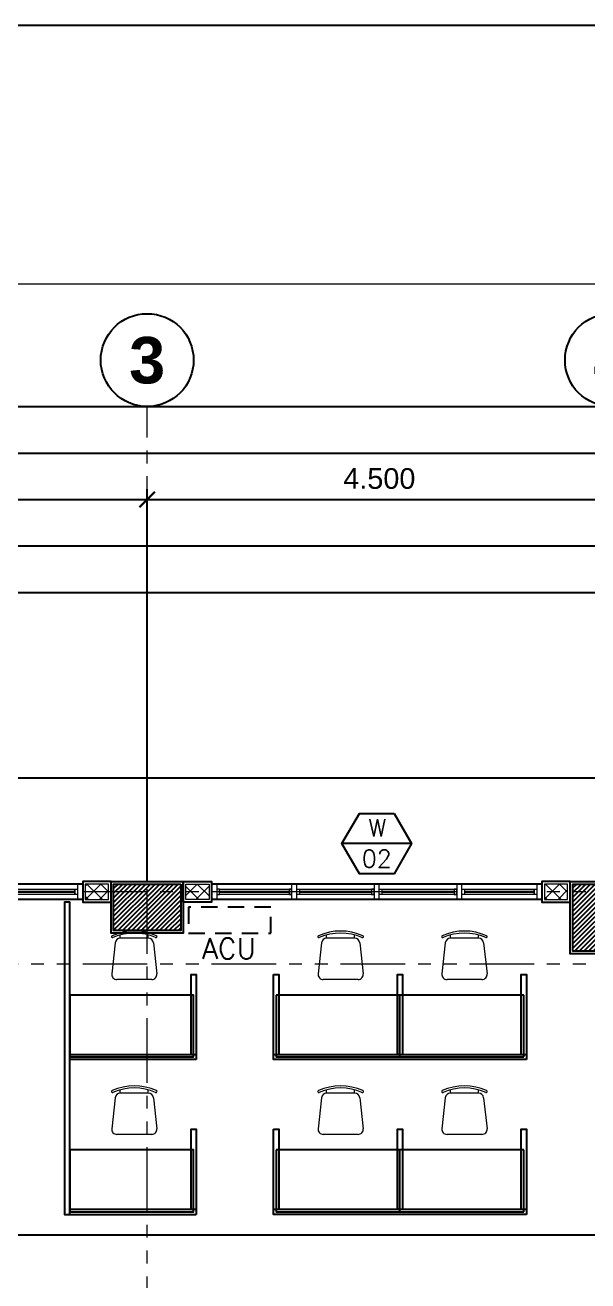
# Model space of a CAD drawing. Header units: metres. Extents: x -12400 to 1, y 0 to 106422.
# Drawn here: x -12159.64 to -12154.18, y 106403.3 to 106415.47 of the extents above; entities that cross this region are included whole.
import ezdxf
from ezdxf.enums import TextEntityAlignment as Align

# ---------------------------------------------------------------- set-up
doc = ezdxf.new("R2010")
doc.units = ezdxf.units.M
doc.header["$PDMODE"] = 35
for name, pattern in [('CENTER', [2, 1.25, -0.25, 0.25, -0.25]), ('HIDDEN2', [4.762499999999999, 3.175, -1.5875]), ('PHANTOM2', [1.25, 0.625, -0.125, 0.125, -0.125, 0.125, -0.125])]:
    doc.linetypes.add(name, pattern=pattern)
for name, color, linetype, lineweight in [('.3', 6, 'Continuous', 30), ('0.20', 2, 'Continuous', 20), ('A-DIM-100', 8, 'Continuous', 0), ('DIM 001', 251, 'Continuous', 13), ('FURN 0009', 49, 'Continuous', 9), ('HATCH', 250, 'Continuous', 5), ('TBLOCK-BORDER-OUTSIDE', 240, 'Continuous', 0)]:
    doc.layers.add(name, color=color, linetype=linetype, lineweight=lineweight)
for name, color, linetype in [('1AR', 1, 'Continuous'), ('1co-door', 1, 'Continuous'), ('2TX-AR', 2, 'Continuous'), ('AR-WALL', 7, 'Continuous'), ('S-GRID', 155, 'Continuous'), ('SCH-WIND', 181, 'Continuous'), ('stone', 15, 'Continuous'), ('WINDOW', 1, 'Continuous')]:
    doc.layers.add(name, color=color, linetype=linetype)
doc.layers.add('GUIDELINES', color=206, linetype='Continuous', plot=False)
doc.styles.add('DIMTXT-100', font='arial.ttf')
doc.styles.add('PSM', font='simplex')
doc.styles.add('sans serif', font='sanssb__.ttf')
doc.styles.add('swis721', font='swiss.ttf')
doc.styles.add('T-0.15', font='romans.shx', dxfattribs={"height": 0.15})
doc.dimstyles.new('D-100', dxfattribs={"dimtxt": 0.2, "dimasz": 0.15, "dimexe": 0.1, "dimexo": 0.1, "dimgap": 0.1, "dimtad": 1, "dimdec": 3, "dimzin": 4, "dimdsep": 46, "dimtxsty": 'DIMTXT-100', "dimblk": 'ARCHTICK', "dimcen": 0.2, "dimdle": 0.1, "dimclrd": 8, "dimclre": 8, "dimclrt": 2, "dimadec": 0, "dimazin": 1, "dimtfac": 1, "dimtdec": 3, "dimtofl": 0, "dimtmove": 2, "dimatfit": 3, "dimfxl": 1, "dimarcsym": 0})
doc.dimstyles.new('DIM 200', dxfattribs={"dimtxt": 200, "dimasz": 1, "dimexe": 0, "dimexo": 40, "dimgap": 50, "dimtad": 1, "dimtoh": 1, "dimdec": 0, "dimlfac": 2, "dimtxsty": 'swis721', "dimblk": 'CIR', "dimcen": 0, "dimclrd": 155, "dimclre": 155, "dimclrt": 4, "dimadec": 0, "dimazin": 0, "dimtfac": 1, "dimtdec": 0, "dimtix": 1, "dimtmove": 1, "dimatfit": 3, "dimldrblk": 'CIR', "dimfxl": 0, "dimarcsym": 0})

# ---------------------------------------------------------------- blocks, each defined once
blk = doc.blocks.new('CIR')
at = {"color": 4}
blk.add_circle((0, 0), 50, dxfattribs=at)
blk = doc.blocks.new('grid_designation')
blk.add_circle((0, 500), 500)
at = {"color": 3, "style": 'sans serif'}
blk.add_attdef('A', text='', height=471, dxfattribs=at).set_placement((0, 500), align=Align.MIDDLE_CENTER)
blk = doc.blocks.new('_ArchTick')
at = {"color": 0, "linetype": 'ByBlock', "const_width": 0.15}
blk.add_lwpolyline([(-0.5, -0.5), (0.5, 0.5)], dxfattribs=at)
blk = doc.blocks.new('*D106')
at = {"layer": 'DEFPOINTS', "color": 0, "transparency": 16777216}
for p in [(-12136.95441529414, 106411.3202236537), (-12162.95441529414, 106407.0702236537), (-12136.95441529414, 106407.0702236537)]:
    blk.add_point(p, dxfattribs=at)
at = {"layer": 'DIM 001', "color": 8, "lineweight": -2, "transparency": 16777216}
for p, q in [((-12162.95441529414, 106407.1702236537), (-12162.95441529414, 106411.4202236537)), ((-12136.95441529414, 106407.1702236537), (-12136.95441529414, 106411.4202236537)), ((-12163.05441529414, 106411.3202236537), (-12136.85441529414, 106411.3202236537))]:
    blk.add_line(p, q, dxfattribs=at)
at = {"layer": 'DIM 001', "color": 8, "lineweight": -2, "transparency": 16777216, "xscale": 0.15, "yscale": 0.15, "zscale": 0.15, "rotation": 180}
blk.add_blockref('_ArchTick', (-12162.95441529414, 106411.3202236537), dxfattribs=at)
at = {"layer": 'DIM 001', "color": 8, "lineweight": -2, "transparency": 16777216, "xscale": 0.15, "yscale": 0.15, "zscale": 0.15}
blk.add_blockref('_ArchTick', (-12136.95441529414, 106411.3202236537), dxfattribs=at)
at = {"layer": 'DIM 001', "color": 2, "transparency": 16777216, "insert": (-12149.95441529414, 106411.5223382512), "char_height": 0.2, "attachment_point": 5, "style": 'DIMTXT-100'}
blk.add_mtext('26.000', dxfattribs=at)
blk = doc.blocks.new('*D107')
at = {"layer": 'DEFPOINTS', "color": 0, "transparency": 16777216}
for p in [(-12158.45441529414, 106410.8702236537), (-12162.95441529414, 106407.0702236537), (-12158.45441529414, 106407.0702236537)]:
    blk.add_point(p, dxfattribs=at)
at = {"layer": 'DIM 001', "color": 8, "lineweight": -2, "transparency": 16777216}
for p, q in [((-12162.95441529414, 106407.1702236537), (-12162.95441529414, 106410.9702236537)), ((-12158.45441529414, 106407.1702236537), (-12158.45441529414, 106410.9702236537)), ((-12163.05441529414, 106410.8702236537), (-12158.35441529414, 106410.8702236537))]:
    blk.add_line(p, q, dxfattribs=at)
at = {"layer": 'DIM 001', "color": 8, "lineweight": -2, "transparency": 16777216, "xscale": 0.15, "yscale": 0.15, "zscale": 0.15, "rotation": 180}
blk.add_blockref('_ArchTick', (-12162.95441529414, 106410.8702236537), dxfattribs=at)
at = {"layer": 'DIM 001', "color": 8, "lineweight": -2, "transparency": 16777216, "xscale": 0.15, "yscale": 0.15, "zscale": 0.15}
blk.add_blockref('_ArchTick', (-12158.45441529414, 106410.8702236537), dxfattribs=at)
at = {"layer": 'DIM 001', "color": 2, "transparency": 16777216, "insert": (-12160.70441529414, 106411.0723382512), "char_height": 0.2, "attachment_point": 5, "style": 'DIMTXT-100'}
blk.add_mtext('4.500', dxfattribs=at)
blk = doc.blocks.new('*D108')
at = {"layer": 'DEFPOINTS', "color": 0, "transparency": 16777216}
for p in [(-12153.95441529414, 106410.8702236537), (-12158.45441529414, 106407.0702236537), (-12153.95441529414, 106407.0702236537)]:
    blk.add_point(p, dxfattribs=at)
at = {"layer": 'DIM 001', "color": 8, "lineweight": -2, "transparency": 16777216}
for p, q in [((-12158.45441529414, 106407.1702236537), (-12158.45441529414, 106410.9702236537)), ((-12153.95441529414, 106407.1702236537), (-12153.95441529414, 106410.9702236537)), ((-12158.55441529414, 106410.8702236537), (-12153.85441529414, 106410.8702236537))]:
    blk.add_line(p, q, dxfattribs=at)
at = {"layer": 'DIM 001', "color": 8, "lineweight": -2, "transparency": 16777216, "xscale": 0.15, "yscale": 0.15, "zscale": 0.15, "rotation": 180}
blk.add_blockref('_ArchTick', (-12158.45441529414, 106410.8702236537), dxfattribs=at)
at = {"layer": 'DIM 001', "color": 8, "lineweight": -2, "transparency": 16777216, "xscale": 0.15, "yscale": 0.15, "zscale": 0.15}
blk.add_blockref('_ArchTick', (-12153.95441529414, 106410.8702236537), dxfattribs=at)
at = {"layer": 'DIM 001', "color": 2, "transparency": 16777216, "insert": (-12156.20441529414, 106411.0723382512), "char_height": 0.2, "attachment_point": 5, "style": 'DIMTXT-100'}
blk.add_mtext('4.500', dxfattribs=at)
blk = doc.blocks.new('*D154')
at = {"layer": 'DEFPOINTS', "color": 0, "transparency": 16777216}
for p in [(-12162.95441529414, 106406.3702236538), (-12165.10441529417, 106403.7452236537), (-12152.40441529414, 106403.7452236537)]:
    blk.add_point(p, dxfattribs=at)
at = {"layer": 'DIM 001', "color": 8, "lineweight": -2, "transparency": 16777216}
for p, q in [((-12165.10441529417, 106406.4702236538), (-12165.10441529417, 106403.6452236537)), ((-12163.05441529414, 106406.3702236538), (-12165.20441529417, 106406.3702236538)), ((-12152.50441529414, 106403.7452236537), (-12165.20441529417, 106403.7452236537))]:
    blk.add_line(p, q, dxfattribs=at)
at = {"layer": 'DIM 001', "color": 8, "lineweight": -2, "transparency": 16777216, "xscale": 0.15, "yscale": 0.15, "zscale": 0.15}
for p, rotation in [((-12165.10441529417, 106406.3702236538), 90), ((-12165.10441529417, 106403.7452236537), 270)]:
    blk.add_blockref('_ArchTick', p, dxfattribs=dict(at, rotation=rotation))
at = {"layer": 'DIM 001', "color": 2, "transparency": 16777216, "insert": (-12165.30652989168, 106405.0577236537), "char_height": 0.2, "attachment_point": 5, "rotation": 90, "style": 'DIMTXT-100'}
blk.add_mtext('2.625', dxfattribs=at)
blk = doc.blocks.new('*D155')
at = {"layer": 'DEFPOINTS', "color": 0, "transparency": 16777216}
for p in [(-12152.40441529414, 106403.7452236537), (-12165.10441529418, 106401.7952236538), (-12162.95441529414, 106401.7952236538)]:
    blk.add_point(p, dxfattribs=at)
at = {"layer": 'DIM 001', "color": 8, "lineweight": -2, "transparency": 16777216}
for p, q in [((-12165.10441529418, 106403.8452236537), (-12165.10441529418, 106401.6952236537)), ((-12152.50441529414, 106403.7452236537), (-12165.20441529418, 106403.7452236537)), ((-12163.05441529414, 106401.7952236538), (-12165.20441529418, 106401.7952236538))]:
    blk.add_line(p, q, dxfattribs=at)
at = {"layer": 'DIM 001', "color": 8, "lineweight": -2, "transparency": 16777216, "xscale": 0.15, "yscale": 0.15, "zscale": 0.15}
for p, rotation in [((-12165.10441529418, 106403.7452236537), 90), ((-12165.10441529418, 106401.7952236538), 270)]:
    blk.add_blockref('_ArchTick', p, dxfattribs=dict(at, rotation=rotation))
at = {"layer": 'DIM 001', "color": 2, "transparency": 16777216, "insert": (-12165.30652989169, 106402.7702236537), "char_height": 0.2, "attachment_point": 5, "rotation": 90, "style": 'DIMTXT-100'}
blk.add_mtext('1.950', dxfattribs=at)
blk = doc.blocks.new('new chair')
at = {"layer": 'FURN 0009', "color": 1, "lineweight": 9}
for p, q in [((-135.8034158992814, 400), (-135.803415899165, 431.6333479945315)), ((135.8034158993978, 400), (-135.8034158992814, 400)), ((135.8034158993978, 400), (135.8034158993978, 431.6333479944151)), ((-185.4976026327349, 355.5215763038723), (-218.8309359660489, 55.52157630375586)), ((185.4976026370423, 355.5215763018932), (218.8309359704144, 55.52157630189322)), ((169.1367492326535, 2.328306436538696e-10), (-169.1367492326535, 2.328306436538696e-10))]:
    blk.add_line(p, q, dxfattribs=at)
for centre, radius, start, end in [((-210.9529411762487, 415.4054511487484), 9.999999999999588, 113.8726975280942, 293.8726975280942), ((0, -61.24999999941792), 531.2499999999792, 66.12730247190576, 113.8726975280942), ((0, -61.24999999941792), 511.2499999999808, 66.12730247190576, 113.8726975280942), ((-135.803415899165, 350.0000000002328), 49.99999999999812, 90, 173.659808247256), ((135.8034158995142, 350.0000000004657), 49.99999999999812, 6.340191746267892, 90), ((210.9529411806725, 415.4054511466529), 9.999999999999588, 246.1273024719058, 66.12730247190576), ((-169.1367492325371, 50.00000000046566), 49.99999999999812, 173.659808247256, 270), ((169.1367492326535, 50.00000000046566), 49.99999999999812, 270, 6.340191746267892)]:
    blk.add_arc(centre, radius, start, end, dxfattribs=at)
blk = doc.blocks.new('*U1777')
at = {"layer": 'HATCH'}
h = blk.add_hatch(dxfattribs=at)
h.set_pattern_fill('ANSI37', color=256, scale=0.03, angle=-180)
h.set_pattern_definition([(225, (-0.8125000000049447, 0), (0.06735192090801863, -0.06735192090801868), []), (314.9999999999999, (-0.8125000000049447, 0), (0.06735192090801868, 0.06735192090801861), [])])
h.paths.add_polyline_path([(0.02500000000873115, 0.1749999999883585), (0.02500000000873115, 0.02499999999417923), (0.2500000000005122, 0.02499999999417923), (0.2500000000005122, 0.1749999999883585)])
blk.add_lwpolyline([(0, 0.1999999999825377), (0, 0), (0.2749999999946914, 0), (0.2749999999946914, 0.1999999999825377)], close=True)
blk.add_lwpolyline([(0.02500000000873115, 0.1749999999883585), (0.02500000000873115, 0.02499999999417923), (0.2500000000005122, 0.02499999999417923), (0.2500000000005122, 0.1749999999883585)], close=True, dxfattribs=at)
blk = doc.blocks.new('2FCOLUMNS')
h = blk.add_hatch()
h.set_pattern_fill('ANSI31', color=8, scale=0.01)
h.set_pattern_definition([(45, (12128.21296792571, -106237.5702236537), (-0.02245064030267288, 0.02245064030267288), [])])
h.paths.add_polyline_path([(0.02499999999599822, 18.02499999999418), (0.4749999999967258, 18.02499999999418), (0.4749999999967258, 18.67500000000291), (0.02499999999599822, 18.67500000000291)])
h.paths.add_polyline_path([(4.924999999997453, 18.67500000000291), (4.924999999997453, 18.22499999999127), (4.274999999997817, 18.22499999999127), (4.274999999997817, 18.67500000000291)])
h.paths.add_polyline_path([(9.174999999997453, 18.02499999999418), (8.724999999996726, 18.02499999999418), (8.724999999996726, 18.67500000000291), (9.174999999997453, 18.67500000000291)])
h.paths.add_polyline_path([(13.42499999999745, 17.52499999999418), (13.42499999999745, 17.97500000000582), (12.77499999999782, 17.97500000000582), (12.77499999999782, 17.52499999999418)])
h.paths.add_polyline_path([(17.024999999996, 18.02499999999418), (17.47499999999673, 18.02499999999418), (17.47499999999673, 18.67500000000291), (17.024999999996, 18.67500000000291)])
h.paths.add_polyline_path([(21.274999999996, 18.67500000000291), (21.274999999996, 18.22499999999127), (21.92499999999563, 18.22499999999127), (21.92499999999563, 18.67500000000291)])
h.paths.add_polyline_path([(26.17499999999563, 18.02499999999418), (25.72499999999491, 18.02499999999418), (25.72499999999491, 18.67500000000291), (26.17499999999563, 18.67500000000291)])
h.paths.add_polyline_path([(26.17499999999563, 13.27499999999418), (25.72499999999491, 13.27499999999418), (25.72499999999491, 13.92500000000291), (26.17499999999563, 13.92500000000291)])
h.paths.add_polyline_path([(21.37499999999636, 13.27499999999418), (21.82499999999709, 13.27499999999418), (21.82499999999709, 13.92500000000291), (21.37499999999636, 13.92500000000291)])
h.paths.add_polyline_path([(17.024999999996, 13.27499999999418), (17.47499999999673, 13.27499999999418), (17.47499999999673, 13.92500000000291), (17.024999999996, 13.92500000000291)])
h.paths.add_polyline_path([(12.92499999999563, 13.27499999999418), (13.32499999999709, 13.27499999999418), (13.32499999999709, 13.67500000000291), (12.92499999999563, 13.67500000000291)])
h.paths.add_polyline_path([(9.174999999997453, 13.27499999999418), (8.724999999996726, 13.27499999999418), (8.724999999996726, 13.92500000000291), (9.174999999997453, 13.92500000000291)])
h.paths.add_polyline_path([(4.82499999999709, 13.27499999999418), (4.374999999996362, 13.27499999999418), (4.374999999996362, 13.92500000000291), (4.82499999999709, 13.92500000000291)])
h.paths.add_polyline_path([(0.02499999999599822, 13.27499999999418), (0.4749999999967258, 13.27499999999418), (0.4749999999967258, 13.92500000000291), (0.02499999999599822, 13.92500000000291)])
h.paths.add_polyline_path([(0.02499999999599822, 9.02499999999418), (0.4749999999967258, 9.02499999999418), (0.4749999999967258, 9.67500000000291), (0.02499999999599822, 9.67500000000291)])
h.paths.add_polyline_path([(9.174999999997453, 9.02499999999418), (8.724999999996726, 9.02499999999418), (8.724999999996726, 9.67500000000291), (9.174999999997453, 9.67500000000291)])
h.paths.add_polyline_path([(17.024999999996, 9.02499999999418), (17.47499999999673, 9.02499999999418), (17.47499999999673, 9.67500000000291), (17.024999999996, 9.67500000000291)])
h.paths.add_polyline_path([(26.17499999999563, 9.02499999999418), (25.72499999999491, 9.02499999999418), (25.72499999999491, 9.67500000000291), (26.17499999999563, 9.67500000000291)])
h.paths.add_polyline_path([(26.17499999999563, 4.774999999994179), (25.72499999999491, 4.774999999994179), (25.72499999999491, 5.42500000000291), (26.17499999999563, 5.42500000000291)])
h.paths.add_polyline_path([(21.82499999999709, 4.774999999994179), (21.37499999999636, 4.774999999994179), (21.37499999999636, 5.42500000000291), (21.82499999999709, 5.42500000000291)])
h.paths.add_polyline_path([(17.024999999996, 4.774999999994179), (17.47499999999673, 4.774999999994179), (17.47499999999673, 5.42500000000291), (17.024999999996, 5.42500000000291)])
h.paths.add_polyline_path([(13.32499999999709, 4.774999999994179), (12.87499999999636, 4.774999999994179), (12.87499999999636, 5.42500000000291), (13.32499999999709, 5.42500000000291)])
h.paths.add_polyline_path([(9.174999999997453, 4.774999999994179), (8.724999999996726, 4.774999999994179), (8.724999999996726, 5.42500000000291), (9.174999999997453, 5.42500000000291)])
h.paths.add_polyline_path([(4.374999999996362, 4.774999999994179), (4.82499999999709, 4.774999999994179), (4.82499999999709, 5.42500000000291), (4.374999999996362, 5.42500000000291)])
h.paths.add_polyline_path([(0.02499999999599822, 4.774999999994179), (0.4749999999967258, 4.774999999994179), (0.4749999999967258, 5.42500000000291), (0.02499999999599822, 5.42500000000291)])
h.paths.add_polyline_path([(0.02499999999599822, 2.25), (0.4749999999967258, 2.25), (0.4749999999967258, 2.900000000008731), (0.02499999999599822, 2.900000000008731)])
h.paths.add_polyline_path([(0.0249999999996362, 0.02499999999417923), (0.4250000000010914, 0.02499999999417923), (0.4250000000010914, 0.4250000000029104), (0.0249999999996362, 0.4250000000029104)])
h.paths.add_polyline_path([(2.899999999997817, 0.02500000000873115), (2.899999999997817, 0.4750000000203727), (2.249999999998181, 0.4750000000203727), (2.249999999998181, 0.02500000000873115)])
h.paths.add_polyline_path([(4.924999999997453, 0.02500000000873115), (4.924999999997453, 0.4750000000203727), (4.274999999997817, 0.4750000000203727), (4.274999999997817, 0.02500000000873115)])
h.paths.add_polyline_path([(9.174999999997453, 0.02500000000873115), (8.724999999996726, 0.02500000000873115), (8.724999999996726, 0.6750000000174623), (9.174999999997453, 0.6750000000174623)])
h.paths.add_polyline_path([(13.42499999999745, 1.025000000008731), (13.42499999999745, 1.475000000020373), (12.77499999999782, 1.475000000020373), (12.77499999999782, 1.025000000008731)])
h.paths.add_polyline_path([(17.024999999996, 0.02500000000873115), (17.47499999999673, 0.02500000000873115), (17.47499999999673, 0.6750000000174623), (17.024999999996, 0.6750000000174623)])
h.paths.add_polyline_path([(21.274999999996, 0.02500000000873115), (21.274999999996, 0.4750000000203727), (21.92499999999563, 0.4750000000203727), (21.92499999999563, 0.02500000000873115)])
h.paths.add_polyline_path([(26.17499999999563, 0.02500000000873115), (25.72499999999491, 0.02500000000873115), (25.72499999999491, 0.6750000000174623), (26.17499999999563, 0.6750000000174623)])
at = {"color": 7}
for points in [[(4.94999999999709, 18.69999999999709), (4.94999999999709, 18.19999999999709), (4.249999999996362, 18.19999999999709), (4.249999999996362, 18.69999999999709)], [(9.19999999999709, 18), (8.69999999999709, 18), (8.69999999999709, 18.69999999999709), (9.19999999999709, 18.69999999999709)]]:
    blk.add_lwpolyline(points, close=True, dxfattribs=at)
at = {"layer": 'stone', "color": 5}
for points in [[(4.924999999997453, 18.67500000000291), (4.924999999997453, 18.22499999999127), (4.274999999997817, 18.22499999999127), (4.274999999997817, 18.67500000000291)], [(9.174999999997453, 18.02499999999418), (8.724999999996726, 18.02499999999418), (8.724999999996726, 18.67500000000291), (9.174999999997453, 18.67500000000291)]]:
    blk.add_lwpolyline(points, close=True, dxfattribs=at)
blk = doc.blocks.new('A$C12cb2730')
at = {"layer": '.3', "color": 3}
for points in [[(0.749999999998181, 0.0749999999825377), (0.0750000000007276, 0.07499999999708962)], [(1.549999999999272, 0.0749999996914994), (0.8500000000003638, 0.07499999996798579)], [(2.350000000000364, 0.07499999956053216), (1.650000000001455, 0.0749999996914994)], [(3.125, 0.0749999995023245), (2.450000000002547, 0.07499999956053216)]]:
    blk.add_lwpolyline(points, dxfattribs=at)
at = {"layer": '0.20'}
for points in [[(0, 0.1500000000087311), (0.0499999999992724, 0.1500000000087311), (0.0499999999992724, 0), (0, 0)], [(0.8249999999989086, 0.1499999998777639), (0.7749999999996362, 0.1499999998777639), (0.7749999999996362, -1.309672370553017e-10), (0.8249999999989086, -1.309672370553017e-10)], [(1.625, 0.1499999997467967), (1.575000000000728, 0.1499999997467967), (1.575000000000728, -2.619344741106033e-10), (1.625, -2.619344741106033e-10)], [(2.425000000001091, 0.1499999996303814), (2.375000000001819, 0.1499999996303814), (2.375000000001819, -3.783497959375381e-10), (2.425000000001091, -3.783497959375381e-10)], [(3.200000000000728, 0.1499999994994141), (3.150000000001455, 0.1499999994994141), (3.150000000001455, -5.093170329928398e-10), (3.200000000000728, -5.093170329928398e-10)], [(0.0750000000007276, 0.1000000000058208), (0.0499999999992724, 0.1000000000058208), (0.0499999999992724, 0.05000000000291038), (0.0750000000007276, 0.05000000000291038)], [(0.7749999999996362, 0.09999999980209395), (0.749999999998181, 0.09999999980209395), (0.749999999998181, 0.04999999979918357), (0.7749999999996362, 0.04999999979918357)], [(0.8249999999989086, 0.09999999980209395), (0.8500000000003638, 0.09999999980209395), (0.8500000000003638, 0.04999999979918357), (0.8249999999989086, 0.04999999979918357)], [(1.575000000000728, 0.09999999967112672), (1.549999999999272, 0.09999999967112672), (1.549999999999272, 0.04999999966821633), (1.575000000000728, 0.04999999966821633)], [(1.625, 0.09999999967112672), (1.650000000001455, 0.09999999967112672), (1.650000000001455, 0.04999999966821633), (1.625, 0.04999999966821633)], [(2.375000000001819, 0.0999999995547114), (2.350000000000364, 0.0999999995547114), (2.350000000000364, 0.04999999955180101), (2.375000000001819, 0.04999999955180101)], [(2.425000000001091, 0.0999999995547114), (2.450000000002547, 0.0999999995547114), (2.450000000002547, 0.04999999955180101), (2.425000000001091, 0.04999999955180101)], [(3.125, 0.09999999949650373), (3.150000000001455, 0.09999999949650373), (3.150000000001455, 0.04999999949359335), (3.125, 0.04999999949359335)]]:
    blk.add_lwpolyline(points, close=True, dxfattribs=at)
at = {"layer": '0.20', "color": 8}
for points in [[(0.7749999999996362, 0.04999999998835847), (0.0750000000007276, 0.05000000000291038), (0.0750000000007276, 0.1000000000058208), (0.7749999999996362, 0.09999999999126885)], [(0.8249999999989086, 0.09999999997671694), (1.575000000000728, 0.09999999970023055)], [(1.575000000000728, 0.04999999969732016), (0.8249999999989086, 0.04999999997380655)], [(1.625, 0.09999999970023055), (2.375000000001819, 0.0999999995547114)], [(2.375000000001819, 0.04999999955180101), (1.625, 0.04999999969732016)], [(2.425000000001091, 0.0999999995547114), (3.125, 0.09999999949650373), (3.125, 0.04999999949359335), (2.425000000001091, 0.04999999955180101)]]:
    blk.add_lwpolyline(points, dxfattribs=at)
at = {"layer": 'WINDOW'}
for p, q in [((3.200000000000728, 0.1499999994994141), (0, 0.1500000000087311)), ((3.200000000000728, -5.093170329928398e-10), (0, 0))]:
    blk.add_line(p, q, dxfattribs=at)
blk = doc.blocks.new('FP_2F')
at = {"color": 1}
for p, q in [((9.250000000001819, 18.59999999997672), (6.849999999982174, 18.59999999997672)), ((9.250000000001819, 17.09999999997672), (6.849999999982174, 17.09999999997672))]:
    blk.add_line(p, q, dxfattribs=at)
at = {"color": 2}
for points in [[(4.849999999998545, 16.47499999997672), (4.850000000002183, 19.49999999998545), (4.800000000001091, 19.49999999998545), (4.799999999997453, 16.47499999997672), (6.075000000009823, 16.47499999997672)], [(6.02500000001055, 18.02499999997963), (6.025000000008731, 18.7999999999156), (6.075000000008004, 18.7999999999156), (6.075000000009823, 18.02499999997963)], [(9.275000000001455, 17.97499999997672), (9.275000000001455, 17.97499999997672), (6.824999999982538, 17.97499999997672), (6.824999999980719, 18.7999999999156)], [(6.824999999980719, 18.7999999999156), (6.874999999979991, 18.7999999999156), (6.87499999998181, 18.02499999997963)], [(8.02499999999236, 18.02499999997963), (8.024999999990541, 18.7999999999156), (8.074999999989814, 18.7999999999156), (8.074999999991633, 18.02499999997963)], [(9.225000000002183, 18.02499999997963), (9.225000000000364, 18.7999999999156), (9.274999999999636, 18.7999999999156), (9.275000000001455, 18.02499999997963)], [(4.850000000000364, 18.02499999997963), (6.075000000009823, 18.02499999997963)], [(6.075000000009823, 18.02499999997963), (6.075000000009823, 17.97499999997672)], [(6.824999999982538, 18.02499999997963), (9.275000000001455, 18.02499999997963)], [(9.275000000001455, 18.02499999997963), (9.275000000001455, 17.97499999997672)], [(6.075000000009823, 17.97499999997672), (6.075000000009823, 17.97499999997672), (4.850000000000364, 17.97499999997672)], [(6.02500000001055, 16.52499999997963), (6.025000000008731, 17.2999999999156), (6.075000000008004, 17.2999999999156), (6.075000000009823, 16.52499999997963)], [(9.275000000001455, 16.47499999997672), (9.275000000001455, 16.47499999997672), (6.824999999982538, 16.47499999997672), (6.824999999980719, 17.2999999999156)], [(6.824999999980719, 17.2999999999156), (6.874999999979991, 17.2999999999156), (6.87499999998181, 16.52499999997963)], [(8.02499999999236, 16.52499999997963), (8.024999999990541, 17.2999999999156), (8.074999999989814, 17.2999999999156), (8.074999999991633, 16.52499999997963)], [(9.225000000002183, 16.52499999997963), (9.225000000000364, 17.2999999999156), (9.274999999999636, 17.2999999999156), (9.275000000001455, 16.52499999997963)], [(4.850000000000364, 16.52499999997963), (6.075000000009823, 16.52499999997963), (6.075000000009823, 16.47499999997672)], [(6.824999999982538, 16.52499999997963), (9.275000000001455, 16.52499999997963)], [(9.275000000001455, 16.52499999997963), (9.275000000001455, 16.47499999997672)]]:
    blk.add_lwpolyline(points, dxfattribs=at)
at = {"color": 1}
for points in [[(4.850000000000364, 18.59999999997672), (4.850000000000364, 17.99999999998545), (6.050000000010186, 17.99999999998545), (6.050000000010186, 18.59999999997672)], [(4.850000000000364, 17.09999999997672), (4.850000000000364, 16.49999999998545), (6.050000000010186, 16.49999999998545), (6.050000000010186, 17.09999999997672)]]:
    blk.add_lwpolyline(points, close=True, dxfattribs=at)
for points in [[(6.849999999982174, 18.59999999997672), (6.849999999982174, 17.99999999998545), (9.250000000001819, 17.99999999998545)], [(8.049999999991996, 17.99999999998545), (8.049999999991996, 18.59999999997672)], [(9.250000000001819, 17.99999999998545), (9.250000000001819, 18.59999999997672)], [(6.849999999982174, 17.09999999997672), (6.849999999982174, 16.49999999998545), (9.250000000001819, 16.49999999998545)], [(8.049999999991996, 16.49999999998545), (8.049999999991996, 17.09999999997672)], [(9.250000000001819, 16.49999999998545), (9.250000000001819, 17.09999999997672)]]:
    blk.add_lwpolyline(points, dxfattribs=at)
at = {"layer": '1AR', "color": 1}
blk.add_lwpolyline([(10.20000000000073, 19.69999999996799), (10.20000000000073, 20.69999999996799), (0, 20.69999999996799), (0, -1.455191522836685e-11), (10.20000000000255, -1.455191522836685e-11), (10.19999999999709, 1.000000000116415)], dxfattribs=at)
at = {"layer": '1co-door', "color": 3, "linetype": 'HIDDEN2', "ltscale": 0.05}
blk.add_lwpolyline([(6.000000000001819, 19.44999999998254), (6.000000000001819, 19.19999999998254), (6.800000000001091, 19.19999999998254), (6.800000000001091, 19.44999999998254)], close=True, dxfattribs=at)
blk.add_blockref('2FCOLUMNS', (1.000000000003638, 0.9999999999854481))
at = {"rotation": 180}
for p in [(5.250000000001819, 19.69999999998254), (9.700000000000728, 19.69999999998254)]:
    blk.add_blockref('*U1777', p, dxfattribs=at)
at = {"xscale": -1, "rotation": 180}
blk.add_blockref('*U1777', (5.950000000000728, 19.69999999998254), dxfattribs=at)
at = {"lineweight": 0, "xscale": 0.001, "yscale": 0.001, "zscale": 0.001}
for p in [(5.475000000014916, 18.74999999998545), (7.474999999996726, 18.74999999998545), (8.675000000008367, 18.74999999998545), (5.475000000014916, 17.24999999998545), (7.474999999996726, 17.24999999998545), (8.675000000008367, 17.24999999998545)]:
    blk.add_blockref('new chair', p, dxfattribs=at)
at = {"layer": 'AR-WALL'}
for p in [(1.775000000006912, 19.52500000048894), (6.225000000005821, 19.52500000048894)]:
    blk.add_blockref('A$C12cb2730', p, dxfattribs=at)
at = {"color": 8, "char_height": 0.15, "attachment_point": 5}
for s, insert in [('{\\Fx-hlvm1s|c0;\\W0.9;\\T0.9;3}', (5.475000000016735, 18.95552157629572)), ('{\\Fx-hlvm1s|c0;\\W0.9;\\T0.9;4}', (7.474999999998545, 18.95552157629572)), ('{\\Fx-hlvm1s|c0;\\W0.9;\\T0.9;5}', (8.675000000010186, 18.95552157629572)), ('{\\Fx-hlvm1s|c0;\\W0.9;\\T0.9;6}', (5.475000000016735, 17.45552157629572)), ('{\\Fx-hlvm1s|c0;\\W0.9;\\T0.9;7}', (7.474999999998545, 17.45552157629572)), ('{\\Fx-hlvm1s|c0;\\W0.9;\\T0.9;8}', (8.675000000010186, 17.45552157629572))]:
    blk.add_mtext_dynamic_manual_height_columns(s, width=5150.828219755791, gutter_width=1, heights=[0], dxfattribs=dict(at, insert=insert))
at = {"layer": '2TX-AR', "insert": (6.392872806451123, 19.0507928316074), "char_height": 0.2, "width": 0.5102757, "attachment_point": 5, "style": 'PSM'}
blk.add_mtext('ACU', dxfattribs=at)
blk = doc.blocks.new('W-TAG')
at = {"layer": 'SCH-WIND'}
blk.add_line((-0.2999999999883585, 1.4210854715202e-14), (0.2999999999883585, -1.4210854715202e-14), dxfattribs=at)
blk.add_lwpolyline([(-0.1500000000232831, 0.2598076211288429), (-0.3000000000465661, 1.4210854715202e-14), (-0.1500000000232831, -0.2598076211288429), (0.1499999999650754, -0.2598076211288429), (0.2999999999883585, -1.4210854715202e-14), (0.1499999999650754, 0.2598076211288429)], close=True, dxfattribs=at)
at = {"layer": 'SCH-WIND', "color": 2, "style": 'T-0.15'}
for tag, p in [('W-TAG', (-0.005861362880693832, 0.1346037882111908)), ('W-NO', (-1.4210854715202e-14, -0.1299038105644215))]:
    blk.add_attdef(tag, text='', height=0.15, dxfattribs=at).set_placement(p, align=Align.MIDDLE_CENTER)
blk = doc.blocks.new('A$Ceba0e023')
at = {"layer": 'DEFPOINTS'}
blk.add_line((9.094947017729282e-13, 50.93368421075866), (76.19999999988067, 50.93368421075866), dxfattribs=at)
at = {"layer": 'TBLOCK-BORDER-OUTSIDE'}
blk.add_line((4.010526315688367, 48.42710526427254), (73.69342105266787, 48.42710526427254), dxfattribs=at)
blk.add_lwpolyline([(73.69342105253327, 2.506578948481547), (4.010526315688367, 2.506578948481547), (4.010526315688367, 48.42710526427254), (73.69342105253327, 48.42710526427254)], close=True, dxfattribs=at)
blk = doc.blocks.new('GRID1')
at = {"layer": 'S-GRID', "color": 155, "linetype": 'CENTER'}
ref = blk.add_blockref('grid_designation', (-12155.75441529414, 106412.5702236537), dxfattribs=dict(at, xscale=0.0009000000000000002, yscale=0.0009000000000000002, zscale=0.0009000000000000002))
ref.add_attrib('A', '3', dxfattribs={"layer": '0', "color": 3, "height": 0.45, "style": 'sans serif'}).set_placement((-12155.75441529414, 106413.0202236537), align=Align.MIDDLE_CENTER)
ref = blk.add_blockref('grid_designation', (-12151.25441529414, 106412.5702236537), dxfattribs=dict(at, xscale=0.0009000000000000002, yscale=0.0009000000000000002, zscale=0.0009000000000000002))
ref.add_attrib('A', '4', dxfattribs={"layer": '0', "color": 3, "height": 0.45, "style": 'sans serif'}).set_placement((-12151.25441529414, 106413.0202236537), align=Align.MIDDLE_CENTER)
at = {"color": 6, "linetype": 'PHANTOM2'}
for points in [[(-12155.75441529414, 106384.7702236537), (-12155.75441529414, 106412.5702236537)], [(-12130.75441529413, 106407.8702236537), (-12163.75441529414, 106407.8702236537)], [(-12130.75441529413, 106407.1702236537), (-12163.15441529414, 106407.1702236537)]]:
    blk.add_leader(points, dimstyle='DIM 200', override={"dimasz": 0.002, "dimgap": 60, "dimtad": 0}, dxfattribs=at)

msp = doc.modelspace()

# ---------------------------------------------------------------- linework, layer by layer
at = {"layer": 'GUIDELINES'}
for points in [[(-12166.45441529414, 106411.7702236537), (-12133.45441529413, 106411.7702236537), (-12133.45441529413, 106383.9702236537), (-12166.45441529414, 106383.9702236537)], [(-12166.00441529414, 106411.3202236537), (-12133.90441529414, 106411.3202236537), (-12133.90441529414, 106384.4202236537), (-12166.00441529414, 106384.4202236537)], [(-12165.55441529414, 106410.8702236537), (-12134.35441529414, 106410.8702236537), (-12134.35441529414, 106384.8702236537), (-12165.55441529414, 106384.8702236537)], [(-12165.10441529414, 106410.4202236537), (-12134.80441529414, 106410.4202236537), (-12134.80441529414, 106385.3202236537), (-12165.10441529414, 106385.3202236537)], [(-12165.10441529414, 106410.4202236537), (-12134.80441529414, 106410.4202236537), (-12134.80441529414, 106385.3202236537), (-12165.10441529414, 106385.3202236537)], [(-12164.65441529414, 106409.9702236537), (-12135.25441529414, 106409.9702236537), (-12135.25441529414, 106385.7702236537), (-12164.65441529414, 106385.7702236537)]]:
    msp.add_lwpolyline(points, close=True, dxfattribs=at)

# ---------------------------------------------------------------- block references
at = {"xscale": 0.999738737056323, "yscale": 0.999738737056323, "zscale": 0.999738737056323}
msp.add_blockref('A$Ceba0e023', (-12171.68632017029, 106364.5448210676), dxfattribs=at)
msp.add_blockref('FP_2F', (-12164.05441529414, 106387.4702236537))
at = {"layer": 'A-DIM-100'}
msp.add_blockref('GRID1', (-2.700000000000728, -0.8000000000029104), dxfattribs=at)
at = {"layer": 'SCH-WIND', "color": 2}
ref = msp.add_blockref('W-TAG', (-12156.22941529418, 106407.5375072277), dxfattribs=dict(at, xscale=-1.125000000042443, yscale=1.125000000042443, zscale=1.125000000042443))
ref.add_attrib('W-NO', '02', dxfattribs={"color": 2, "height": 0.1687500000063664, "style": 'T-0.15'}).set_placement((-12156.22941529418, 106407.3913654408), align=Align.MIDDLE_CENTER)
ref.add_attrib('W-TAG', 'W', dxfattribs={"color": 2, "height": 0.1687500000063664, "style": 'T-0.15'}).set_placement((-12156.22282126094, 106407.6889364895), align=Align.MIDDLE_CENTER)

# ---------------------------------------------------------------- dimensions: what is measured, and where the dimension line sits
at = {"layer": 'DIM 001'}
for base, p1, p2, picture, middle in [((-12136.95441529414, 106411.3202236537), (-12162.95441529414, 106407.0702236537), (-12136.95441529414, 106407.0702236537), '*D106', (-12149.95441529414, 106411.5223382512)), ((-12158.45441529414, 106410.8702236537), (-12162.95441529414, 106407.0702236537), (-12158.45441529414, 106407.0702236537), '*D107', (-12160.70441529414, 106411.0723382512)), ((-12153.95441529414, 106410.8702236537), (-12158.45441529414, 106407.0702236537), (-12153.95441529414, 106407.0702236537), '*D108', (-12156.20441529414, 106411.0723382512))]:
    dim = msp.add_linear_dim(base=base, p1=p1, p2=p2, dimstyle='D-100', dxfattribs=at)
    dim.commit()
    dim.dimension.update_dxf_attribs({"geometry": picture, "text_midpoint": middle})
for base, p1, p2, picture, middle in [((-12165.10441529417, 106403.7452236537), (-12162.95441529414, 106406.3702236537), (-12152.40441529414, 106403.7452236537), '*D154', (-12165.30652989168, 106405.0577236537)), ((-12165.10441529418, 106401.7952236538), (-12152.40441529414, 106403.7452236537), (-12162.95441529414, 106401.7952236537), '*D155', (-12165.30652989169, 106402.7702236537))]:
    dim = msp.add_linear_dim(base=base, p1=p1, p2=p2, angle=90, dimstyle='D-100', dxfattribs=at)
    dim.commit()
    dim.dimension.update_dxf_attribs({"geometry": picture, "text_midpoint": middle})

doc.saveas('drawing.dxf')
